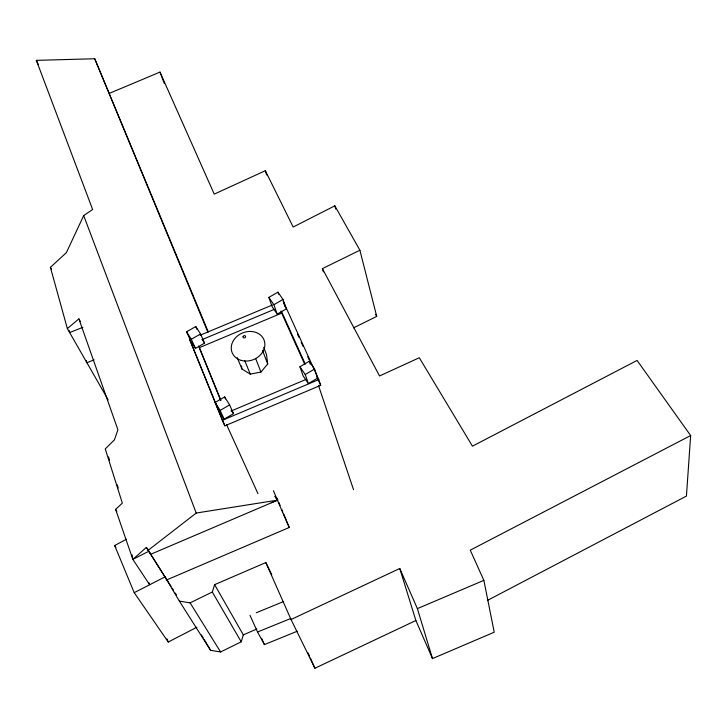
<?xml version="1.0" encoding="UTF-8"?>
<svg xmlns="http://www.w3.org/2000/svg" width="727" height="727" viewBox="0 0 727 727"><rect width="100%" height="100%" fill="white"/><g stroke="black" fill="none" stroke-linecap="round" stroke-linejoin="round"><path stroke-width="1.09" d="M109.713 93.21L159.985 72.091L214.247 194.127L265.328 170.709L293.172 227.033L334.838 205.823L359.892 250.242L322.406 268.617L379.549 375.959L419.297 357.748L472.459 446.178L637.097 360.428L690.65 435.555L686.433 496.078L487.481 600.402M126.525 539.198L114.657 545.523L134.213 592.669L165.02 576.884L179.369 601.129L210.557 650.274L220.608 651.974L241.219 641.814L243.309 634.862L214.619 584.662L265.846 562.562L271.753 574.712M179.369 601.129L190.11 602.865L212.311 592.014L214.619 584.662M208.049 331.367L94.737 58.751L36.35 60.359L92.638 209.512L83.678 215.601L66.375 252.642L50.399 267.336L67.366 328.586L108.205 399.914M237.22 357.575L241.918 368.998L250.252 374.123L260.948 372.042L267.7 363.982L266.527 354.721L263.728 347.361M148.908 582.645L149.644 584.762L132.859 559.381L115.62 509.391L122.336 503.111L105.261 448.932L114.439 439.826L117.919 429.784L78.898 318.88L67.366 328.586M132.105 554.955L132.859 559.381L146.372 547.422L171.036 586.38M148.099 550.348L196.217 513.044L277.369 500.167L289.237 527.484L166.801 579.882L146.372 547.422M308.348 383.574L317.635 378.131L314.591 369.043L309.275 361.274L299.924 366.726L303.095 375.814L308.348 383.574L305.213 374.523L299.924 366.726M224.107 419.161L220.136 410.428L229.632 404.894L224.607 396.96L215.137 402.467L219.145 411.246L224.107 419.161L233.503 413.663L229.632 404.894M305.213 374.523L314.591 369.043M277.205 314.137L286.238 308.92L282.994 299.46L277.941 292.172L268.854 297.398L272.216 306.858L277.205 314.137L273.87 304.713L268.854 297.398M195.436 348.397L191.31 339.264L200.543 333.966L195.772 326.532L186.566 331.803L190.719 340.972L195.436 348.397L204.569 343.135L200.543 333.966M273.87 304.713L282.994 299.46M690.65 435.555L470.269 550.166L483.864 580.355L494.224 632.208L432.492 658.589L415.88 620.522L399.768 568.487L291.036 619.513L314.909 668.249L415.88 620.522M134.213 592.669L168.264 642.023L196.89 627.219M132.859 559.381L148.799 551.257L150.616 554.319L277.396 500.231L273.461 490.734M353.649 327.822L376.722 316.399L359.892 250.242M243.309 634.862L256.776 629.019M432.492 658.589L417.38 608.617L483.864 580.355M231.122 411.037L305.994 379.43M318.771 379.576L320.689 385.328L224.861 425.831L189.711 339.591L222.335 420.315L318.771 379.576L283.376 301.605M200.179 335.211L272.443 304.967M202.079 339.618L274.352 309.348M280.976 311.147L281.676 313.146L199.434 347.615L220.744 399.941M256.286 612.761L283.548 601.565M249.997 615.351L257.522 632.008L264.419 644.595L297.143 631.272M257.522 632.008L290.864 618.45M94.101 359.838L86.904 362.709L86.304 360.537M82.896 327.295L69.647 332.566L69.056 330.394M271.071 502.739L277.396 500.231L275.206 496.259M316.463 376.413L317.635 378.131M114.657 545.523L115.92 547.395M274.933 496.414L277.396 500.231M115.62 509.4L116.838 511.29M202.206 339.436L204.569 343.135M186.566 331.803L191.31 339.264M231.286 410.155L233.503 413.663M172.235 588.279L173.444 590.179M175.243 593.032L176.443 594.931M215.137 402.467L220.136 410.428M190.11 602.865L220.608 651.974M201.443 634.907L203.151 637.788M204.296 639.705L210.557 650.274M212.311 592.014L241.219 641.814M375.641 314.446L376.722 316.399M50.399 267.336L51.408 269.163M78.898 318.88L80.415 321.616M36.35 60.359L38.249 64.367M222.335 420.315L224.861 425.831M226.515 424.513L257.949 493.615M297.497 334.202L298.888 337.273M301.205 342.39L303.068 346.479M307.703 356.703L309.093 359.765M317.899 379.194L320.689 385.328M281.449 311.274L305.149 363.836M261.629 638.424L264.419 644.595M281.676 313.146L304.822 364.5M224.607 396.96L225.47 398.914M308.121 652.946L309.484 656.008M310.384 658.044L314.909 668.249M195.772 326.532L197.126 329.595M265.846 562.562L291.036 619.513M399.768 568.487L417.38 608.617M166.946 638.897L168.264 642.023M277.087 498.113L277.95 500.212M278.823 502.312L280.122 505.456M281.858 509.654L282.73 511.753M283.594 513.844L289.237 527.484M94.737 58.751L207.977 332.448M198.553 346.007L220.79 400.632M244.79 360.656L250.252 374.123M255.65 358.538L260.948 372.042M262.502 350.387L267.7 363.982M159.985 72.091L164.347 83.623M83.678 215.601L196.217 513.044M277.941 292.172L278.668 294.281M283.257 301.587L284.975 306.603M309.275 361.274L310.302 364.309M318.535 385.619L353.549 489.725M265.328 170.709L266.691 174.971M108.514 456.892L109.523 460.109M117.238 484.782L118.247 487.999M322.406 268.617L323.361 271.871M334.838 205.823L335.71 209.094M241.564 365.908L241.918 368.998M243.072 336.592L243.172 337.446A1.336 1.118 -21.6 0 0 244.944 337.719A1.336 1.118 -21.6 0 0 245.472 336.119A1.336 1.118 -21.6 0 0 243.709 335.847L243.072 336.592M241.282 360.428A17.157 14.404 -21.7 0 0 264.773 342.899A17.157 14.404 -21.7 0 0 238.129 335.438A17.157 14.404 -21.7 0 0 241.282 360.428"/></g></svg>
